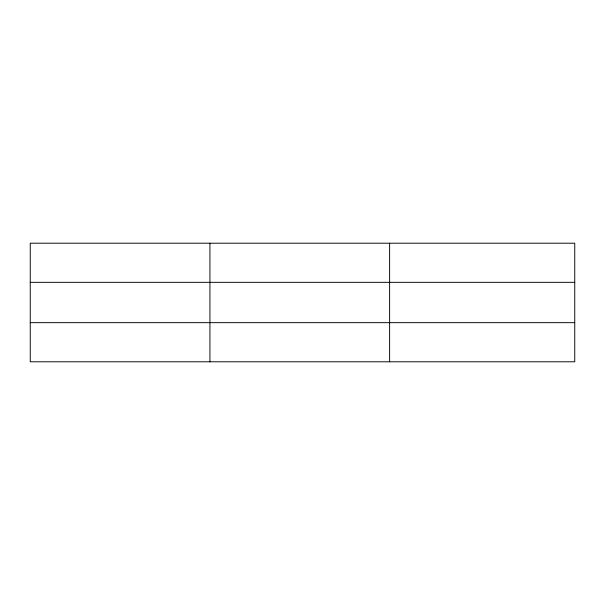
<?xml version="1.0" encoding="UTF-8"?>
<svg xmlns="http://www.w3.org/2000/svg" width="605" height="605" viewBox="0 0 605 605"><rect width="100%" height="100%" fill="white"/><g stroke="black" fill="none" stroke-linecap="round" stroke-linejoin="round"><path stroke-width="0.91" d="M209.935 361.79L209.935 243.21M389.62 361.79L389.62 243.21M574.75 322.662L574.75 361.79L30.25 361.79L30.25 243.21L574.75 243.21L574.75 322.662L30.25 322.662M30.25 282.338L574.75 282.338"/></g></svg>
